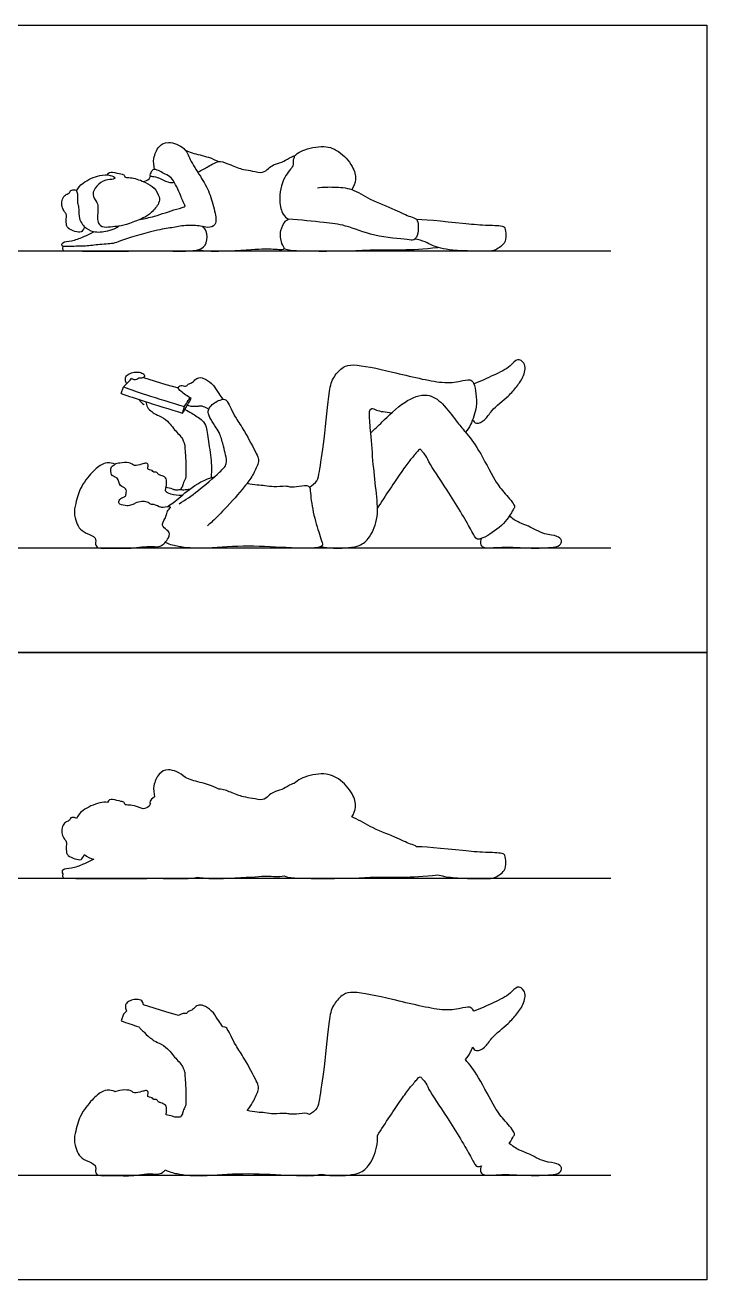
# Model space of a CAD drawing. Header units: millimetres. Extents: x 0 to 18.9, y 0.1 to 18.6.
# Drawn here: x 15.214 to 17.367, y 0.515 to 4.477 of the extents above; entities that cross this region are included whole.
import ezdxf

# ---------------------------------------------------------------- set-up
doc = ezdxf.new("R2010")
doc.units = ezdxf.units.MM
for name, color, linetype, true_color in [('AG-DIAGRAM', 7, 'Continuous', 0xfecc66), ('AG-OUTLINE', 7, 'Continuous', 0x8000ff), ('AG-PEOPLE', 7, 'Continuous', 0x66ccff), ('X-VPRT', 6, 'Continuous', 0xff00ff)]:
    doc.layers.add(name, color=color, linetype=linetype, true_color=true_color)

msp = doc.modelspace()

# ---------------------------------------------------------------- linework, layer by layer
at = {"layer": 'AG-DIAGRAM'}
for p, q in [((17.0638, 3.7634), (10.9654, 3.7634)), ((17.0638, 2.8252), (10.9654, 2.8252)), ((17.0638, 1.7822), (10.9654, 1.7822)), ((17.0638, 0.844), (10.9654, 0.844))]:
    msp.add_line(p, q, dxfattribs=at)
at = {"layer": 'AG-OUTLINE'}
for points in [[(15.524, 1.3534), (15.5168, 1.3329)], [(15.5346, 1.364), (15.524, 1.3534)], [(15.6977, 1.3501), (15.6586, 1.3612), (15.5872, 1.3832)]]:
    msp.add_lwpolyline(points, dxfattribs=at)
for points, knots in [([(15.7198, 2.1007), (15.7029, 2.1171), (15.6657, 2.1318), (15.6341, 2.1146), (15.6173, 2.0752), (15.6198, 2.0516), (15.6228, 2.0404)], [-1.456573, -1.456573, -1.456573, -1.456573, -1.037842, -0.708822, -0.342273, 0, 0, 0, 0]), ([(15.8251, 2.0648), (15.8146, 2.0699), (15.7949, 2.0798), (15.7405, 2.0914), (15.7269, 2.0978), (15.7198, 2.1007)], [-0.998599, -0.998599, -0.998599, -0.998599, -0.6711346, -0.2655691, 0, 0, 0, 0]), ([(16.2453, 1.9765), (16.2517, 1.9859), (16.2619, 2.009), (16.2497, 2.0523), (16.2058, 2.1018), (16.1515, 2.119), (16.0829, 2.0996), (16.0702, 2.0878), (16.064, 2.0823)], [-2.274669, -2.274669, -2.274669, -2.274669, -1.950515, -1.589051, -1.147418, -0.730015, -0.276701, 0, 0, 0, 0]), ([(16.064, 2.0823), (16.0625, 2.0839), (16.0461, 2.0752), (16.0255, 2.0621), (15.9974, 2.056), (15.9822, 2.0434), (15.9643, 2.0266), (15.9313, 2.0364), (15.9033, 2.0386), (15.8634, 2.0538), (15.8404, 2.0645), (15.8251, 2.0648)], [-8.119113, -8.119113, -8.119113, -8.119113, -7.890108, -7.588101, -7.288469, -7.035672, -6.7681, -6.448172, -6.139424, -5.765765, -5.434544, -5.434544, -5.434544, -5.434544]), ([(15.4742, 2.0227), (15.4666, 2.0235), (15.4447, 2.022), (15.3934, 2.0002), (15.3818, 1.9815), (15.3763, 1.9722)], [-0.9692569, -0.9692569, -0.9692569, -0.9692569, -0.7350314, -0.3141537, 0, 0, 0, 0]), ([(15.5863, 2.0023), (15.5746, 2.0072), (15.5513, 2.0151), (15.5352, 2.0137), (15.5274, 2.0162), (15.5279, 2.024), (15.5149, 2.0255), (15.4917, 2.0326), (15.4768, 2.0318), (15.4742, 2.0227)], [-1.633267, -1.633267, -1.633267, -1.633267, -1.300494, -1.047406, -0.895372, -0.75323, -0.552768, -0.238722, 0, 0, 0, 0]), ([(15.6228, 2.0404), (15.6128, 2.0344), (15.6088, 2.0271), (15.6074, 2.0203), (15.6091, 2.0191), (15.6094, 2.019)], [2.6529963, 2.6529963, 2.6529963, 2.6529963, 2.9329064, 3.1393858, 3.1692635, 3.1692635, 3.1692635, 3.1692635]), ([(15.6094, 2.019), (15.6085, 2.016), (15.6067, 2.0092), (15.5931, 2.0026), (15.5863, 2.0023)], [-0.4215633, -0.4215633, -0.4215633, -0.4215633, -0.2511383, 0, 0, 0, 0]), ([(15.3763, 1.9722), (15.3665, 1.9761), (15.357, 1.9758), (15.3558, 1.967), (15.3465, 1.9624), (15.3339, 1.9554), (15.3294, 1.938), (15.3295, 1.9228), (15.3378, 1.9062), (15.3455, 1.8987), (15.3429, 1.8843), (15.3438, 1.8635), (15.3491, 1.8532), (15.3704, 1.844), (15.3916, 1.839), (15.3958, 1.8485), (15.4015, 1.8579)], [1.583231, 1.583231, 1.583231, 1.583231, 1.792485, 1.95455, 2.144264, 2.372558, 2.622588, 2.863371, 3.12223, 3.312756, 3.539097, 3.816531, 4.016332, 4.309453, 4.579171, 4.788568, 4.788568, 4.788568, 4.788568]), ([(16.4503, 1.882), (16.4455, 1.8872), (16.4281, 1.8902), (16.3804, 1.9151), (16.3027, 1.9434), (16.2647, 1.9698), (16.2453, 1.9765)], [-2.448132, -2.448132, -2.448132, -2.448132, -2.195287, -1.785656, -1.269881, -0.815646, -0.815646, -0.815646, -0.815646]), ([(16.517, 1.794), (16.5293, 1.7904), (16.5746, 1.7811), (16.6781, 1.7827), (16.6947, 1.7824), (16.7321, 1.8055), (16.7321, 1.8316), (16.7312, 1.8564), (16.7192, 1.8637), (16.66, 1.8639), (16.58, 1.8721), (16.455, 1.8849), (16.4503, 1.882)], [-4.180876, -4.180876, -4.180876, -4.180876, -3.876855, -3.294598, -3.057486, -2.716405, -2.434642, -2.171729, -1.990006, -1.575093, -1.06402, 0, 0, 0, 0]), ([(15.4309, 1.8429), (15.42, 1.837), (15.3974, 1.8269), (15.362, 1.8131), (15.3318, 1.8132), (15.3289, 1.8014), (15.3333, 1.7973)], [-8.498523, -8.498523, -8.498523, -8.498523, -8.143632, -7.779429, -7.475408, -7.292932, -7.292932, -7.292932, -7.292932]), ([(15.4015, 1.8579), (15.4098, 1.8512), (15.4192, 1.8455), (15.4306, 1.843), (15.4309, 1.8429)], [-5.1204568, -5.1204568, -5.1204568, -5.1204568, -4.8064181, -4.7974808, -4.7974808, -4.7974808, -4.7974808]), ([(15.3333, 1.7973), (15.3298, 1.7837), (15.3474, 1.7825), (15.5298, 1.7819), (15.6547, 1.7836), (15.7357, 1.7809), (15.7578, 1.7862)], [0, 0, 0, 0, 0.26172, 1.089178, 1.850438, 2.420744, 2.420744, 2.420744, 2.420744]), ([(15.7578, 1.7862), (15.775, 1.7843), (15.8058, 1.7796), (15.9431, 1.7875), (15.9753, 1.7911), (16.014, 1.7874), (16.0322, 1.7902)], [0, 0, 0, 0, 0.437963, 1.134759, 1.514446, 1.921373, 1.921373, 1.921373, 1.921373]), ([(16.0322, 1.7902), (16.0473, 1.7848), (16.081, 1.7823), (16.264, 1.7819), (16.3193, 1.7888), (16.4292, 1.7839), (16.517, 1.794)], [0, 0, 0, 0, 0.365998, 1.171009, 1.661466, 2.245136, 2.245136, 2.245136, 2.245136]), ([(16.6272, 1.2492), (16.6303, 1.2448), (16.6388, 1.2331), (16.6696, 1.2492), (16.6854, 1.2804), (16.7411, 1.3236), (16.7662, 1.3538), (16.7916, 1.387), (16.7963, 1.4299), (16.7663, 1.4451), (16.7465, 1.4153), (16.6927, 1.3896), (16.6526, 1.3712), (16.6311, 1.3635)], [0, 0, 0, 0, 0.23389, 0.540696, 0.893253, 1.37551, 1.747274, 2.120671, 2.480003, 2.75805, 3.075794, 3.52485, 4.006144, 4.006144, 4.006144, 4.006144]), ([(15.5872, 1.3832), (15.5855, 1.3962), (15.5748, 1.4006), (15.5583, 1.4007), (15.5421, 1.3954), (15.5304, 1.3864), (15.5298, 1.3751), (15.5325, 1.3674), (15.5346, 1.364)], [-1.544408, -1.544408, -1.544408, -1.544408, -1.280897, -0.998737, -0.713599, -0.459981, -0.238687, 0, 0, 0, 0]), ([(16.6311, 1.3635), (16.6275, 1.3709), (16.6182, 1.3794), (16.585, 1.3696), (16.5258, 1.3622), (16.3774, 1.4008), (16.2549, 1.4267), (16.2183, 1.4191), (16.1862, 1.3847), (16.1711, 1.3367), (16.1611, 1.189), (16.1435, 1.0894), (16.1389, 1.0566), (16.1209, 1.0417), (16.1116, 1.0372)], [-5.465845, -5.465845, -5.465845, -5.465845, -5.231469, -4.912041, -4.466848, -3.730388, -3.077521, -2.740657, -2.366585, -1.954262, -1.235981, -0.64343, -0.324428, 0, 0, 0, 0]), ([(15.8384, 1.314), (15.8339, 1.3201), (15.8244, 1.3321), (15.8102, 1.359), (15.7847, 1.3793), (15.7628, 1.3852), (15.7497, 1.3758), (15.7409, 1.3658), (15.7285, 1.3631), (15.7217, 1.3521), (15.711, 1.3583), (15.6977, 1.3501)], [-3.257257, -3.257257, -3.257257, -3.257257, -2.944866, -2.583171, -2.207456, -1.907911, -1.656336, -1.418137, -1.189297, -0.977985, -0.726966, -0.726966, -0.726966, -0.726966]), ([(15.5734, 1.3135), (15.5754, 1.3105), (15.5799, 1.3048), (15.5866, 1.2995), (15.5901, 1.2973)], [0, 0, 0, 0, 0.1905406, 0.3970339, 0.3970339, 0.3970339, 0.3970339]), ([(15.9153, 1.0495), (15.9218, 1.0581), (15.934, 1.076), (15.9496, 1.1088), (15.9528, 1.1253), (15.9428, 1.1451), (15.9076, 1.2141), (15.8799, 1.2528), (15.8647, 1.2833), (15.853, 1.3064), (15.8479, 1.3132), (15.8384, 1.314)], [-7.114014, -7.114014, -7.114014, -7.114014, -6.83177, -6.457354, -6.22561, -5.95444, -5.425646, -4.999312, -4.652529, -4.350205, -4.154261, -4.154261, -4.154261, -4.154261]), ([(15.5901, 1.2973), (15.599, 1.2845), (15.6118, 1.2783), (15.6208, 1.268), (15.6447, 1.2606), (15.6697, 1.24), (15.6811, 1.2222), (15.7099, 1.1936), (15.7133, 1.1814), (15.7182, 1.1725), (15.718, 1.1566), (15.7216, 1.13), (15.7209, 1.0858), (15.722, 1.0655), (15.7123, 1.048), (15.7119, 1.0409), (15.7082, 1.0351), (15.7046, 1.0291)], [0.262912, 0.262912, 0.262912, 0.262912, 0.536202, 0.768906, 1.079542, 1.431848, 1.735156, 2.129509, 2.351417, 2.541578, 2.783536, 3.117134, 3.536474, 3.826707, 4.095174, 4.258904, 4.473561, 4.473561, 4.473561, 4.473561]), ([(16.6045, 1.2106), (16.6107, 1.218), (16.6178, 1.2269), (16.6252, 1.2439), (16.6272, 1.2492)], [-6.9166674, -6.9166674, -6.9166674, -6.9166674, -6.6032411, -6.4722046, -6.4722046, -6.4722046, -6.4722046]), ([(16.7432, 0.9456), (16.7493, 0.9549), (16.7571, 0.9694), (16.7633, 0.9783), (16.7277, 1.0193), (16.6962, 1.056), (16.648, 1.157), (16.6168, 1.1957), (16.6045, 1.2106)], [-5.093541, -5.093541, -5.093541, -5.093541, -4.841802, -4.666607, -4.253065, -3.835409, -3.270386, -2.787481, -2.787481, -2.787481, -2.787481]), ([(16.3269, 0.9705), (16.3504, 1.0089), (16.4004, 1.0821), (16.4265, 1.1191), (16.4497, 1.1449), (16.4614, 1.16), (16.4682, 1.1481), (16.4788, 1.1407), (16.4891, 1.1111), (16.547, 1.0317), (16.6202, 0.9075), (16.6325, 0.8829), (16.6406, 0.8712), (16.6504, 0.8729), (16.6551, 0.8746)], [-10.148813, -10.148813, -10.148813, -10.148813, -9.472543, -9.076571, -8.736428, -8.519301, -8.339932, -8.13601, -7.833673, -7.242224, -6.57603, -6.280207, -6.072642, -5.920516, -5.920516, -5.920516, -5.920516]), ([(15.497, 1.1086), (15.497, 1.1108), (15.4768, 1.1157), (15.4529, 1.1097), (15.4183, 1.0783), (15.3812, 1.0269), (15.3754, 0.9914), (15.3701, 0.9688), (15.3686, 0.9529), (15.3751, 0.9206), (15.39, 0.8947), (15.4408, 0.88), (15.434, 0.8557), (15.4446, 0.841), (15.4865, 0.8465), (15.547, 0.8407), (15.6105, 0.8541), (15.6388, 0.8449), (15.6541, 0.8597), (15.6564, 0.8624)], [0.376519, 0.376519, 0.376519, 0.376519, 0.619604, 0.914546, 1.301372, 1.760847, 2.179734, 2.179734, 2.179734, 2.492662, 3.13378, 3.450823, 3.690428, 3.918071, 4.31619, 4.779334, 5.231004, 5.554964, 5.618834, 5.618834, 5.618834, 5.618834]), ([(15.659, 1.0364), (15.6599, 1.0408), (15.661, 1.0503), (15.6597, 1.0686), (15.6427, 1.0737), (15.6347, 1.0763), (15.6284, 1.0865), (15.6193, 1.082), (15.6153, 1.0908), (15.6064, 1.091), (15.6008, 1.0937), (15.6019, 1.0998), (15.6028, 1.1068), (15.6, 1.1122), (15.5929, 1.1128), (15.582, 1.109), (15.5593, 1.1031), (15.552, 1.1095), (15.5419, 1.1155), (15.512, 1.114), (15.5021, 1.1106), (15.497, 1.1086)], [0.811905, 0.811905, 0.811905, 0.811905, 1.017495, 1.255823, 1.485083, 1.657588, 1.841041, 1.99934, 2.159625, 2.329105, 2.462312, 2.597842, 2.753905, 2.886141, 3.027583, 3.231956, 3.507542, 3.677104, 3.871082, 4.183858, 4.420129, 4.420129, 4.420129, 4.420129]), ([(15.7046, 1.0291), (15.6964, 1.029), (15.6884, 1.0275), (15.6782, 1.0325), (15.6655, 1.0351), (15.659, 1.0364)], [-0.716777, -0.716777, -0.716777, -0.716777, -0.4970845, -0.2844721, 0, 0, 0, 0]), ([(16.1116, 1.0372), (16.1033, 1.0436), (16.0789, 1.0385), (16.0502, 1.0371), (16.0357, 1.0422), (15.9978, 1.0373), (15.9717, 1.0438), (15.9375, 1.0438), (15.9153, 1.0495)], [-4.531536, -4.531536, -4.531536, -4.531536, -4.200214, -3.868748, -3.629471, -3.264152, -2.937226, -2.499948, -2.499948, -2.499948, -2.499948]), ([(16.1486, 0.849), (16.1614, 0.8464), (16.1861, 0.8422), (16.2656, 0.8459), (16.3005, 0.8719), (16.3249, 0.922), (16.327, 0.9581), (16.3269, 0.9705)], [0, 0, 0, 0, 0.364043, 0.870033, 1.246896, 1.716616, 1.95408, 1.95408, 1.95408, 1.95408]), ([(16.6551, 0.8746), (16.6524, 0.8699), (16.65, 0.8579), (16.6613, 0.8415), (16.7239, 0.8505), (16.8099, 0.8428), (16.8704, 0.846), (16.903, 0.8496), (16.9114, 0.8697), (16.893, 0.8855), (16.8538, 0.8848), (16.8042, 0.9151), (16.7748, 0.9228), (16.753, 0.9376), (16.7432, 0.9456)], [0, 0, 0, 0, 0.235925, 0.456058, 0.89992, 1.45854, 1.915004, 2.229517, 2.459976, 2.713317, 3.077119, 3.51637, 3.841058, 4.198159, 4.198159, 4.198159, 4.198159]), ([(15.6564, 0.8624), (15.6736, 0.8541), (15.6856, 0.8511), (15.6987, 0.8496), (15.7029, 0.8483), (15.764, 0.8397), (15.8552, 0.8517), (15.984, 0.8499), (16.1018, 0.8413), (16.1423, 0.8461), (16.1486, 0.849)], [-9.011266, -9.011266, -9.011266, -9.011266, -8.639284, -8.639284, -8.639284, -8.561461, -7.909477, -7.2126, -6.534069, -6.231322, -6.231322, -6.231322, -6.231322])]:
    msp.add_open_spline(points, degree=3, knots=knots, dxfattribs=at)
msp.add_open_spline([(15.5168, 1.3329), (15.536, 1.3261), (15.5534, 1.3201), (15.5734, 1.3135)], degree=3, dxfattribs=at)
at = {"layer": 'AG-PEOPLE'}
for points in [[(15.5168, 3.3141), (15.524, 3.3346)], [(15.524, 3.3346), (15.5453, 3.3558), (15.5498, 3.3607)], [(15.5872, 3.3644), (15.6586, 3.3424), (15.6977, 3.3313)], [(15.7109, 3.252), (15.7169, 3.273)]]:
    msp.add_lwpolyline(points, dxfattribs=at)
for points, knots in [([(15.6228, 4.0216), (15.6198, 4.0328), (15.6173, 4.0564), (15.6341, 4.0958), (15.6657, 4.113), (15.7212, 4.0911), (15.7329, 4.0516), (15.7685, 3.9995), (15.7976, 3.9478), (15.8123, 3.8928), (15.8213, 3.8443), (15.7889, 3.8358), (15.768, 3.8439), (15.7197, 3.8459), (15.6748, 3.8364), (15.6256, 3.8302), (15.5134, 3.7964), (15.4937, 3.7864), (15.4415, 3.784), (15.3997, 3.7778), (15.3553, 3.7791), (15.3273, 3.776), (15.3318, 3.7944), (15.362, 3.7943), (15.3974, 3.8081), (15.42, 3.8182), (15.4309, 3.8241)], [0, 0, 0, 0, 0.327223, 0.677654, 0.992206, 1.392525, 1.742779, 2.179374, 2.609901, 3.037081, 3.394993, 3.669345, 3.934496, 4.314352, 4.684881, 5.093108, 5.682973, 5.956896, 6.341144, 6.714265, 7.091725, 7.348593, 7.522645, 7.812629, 8.160017, 8.498523, 8.498523, 8.498523, 8.498523]), ([(15.7198, 4.0819), (15.7269, 4.079), (15.7405, 4.0726), (15.7949, 4.061), (15.8146, 4.0511), (15.8251, 4.046)], [0, 0, 0, 0, 0.2655691, 0.6711346, 0.998599, 0.998599, 0.998599, 0.998599]), ([(16.064, 4.0635), (16.0702, 4.069), (16.0829, 4.0808), (16.1515, 4.1002), (16.2058, 4.083), (16.2497, 4.0335), (16.2619, 3.9902), (16.2517, 3.9671), (16.2453, 3.9577)], [0, 0, 0, 0, 0.276701, 0.730015, 1.147418, 1.589051, 1.950515, 2.274669, 2.274669, 2.274669, 2.274669]), ([(15.759, 4.0128), (15.7726, 4.0196), (15.7908, 4.0293), (15.811, 4.042), (15.832, 4.0496), (15.8634, 4.035), (15.9033, 4.0198), (15.9313, 4.0176), (15.9643, 4.0078), (15.9822, 4.0246), (15.9974, 4.0372), (16.0255, 4.0433), (16.0461, 4.0564), (16.0686, 4.0684), (16.0582, 4.0504), (16.0611, 4.0382), (16.0557, 4.0243), (16.0268, 3.9978), (16.013, 3.9239), (16.026, 3.8789), (16.0392, 3.8685), (16.0453, 3.8643)], [4.659843, 4.659843, 4.659843, 4.659843, 4.992819, 5.257998, 5.506746, 5.828321, 6.191099, 6.490856, 6.801467, 7.061248, 7.306683, 7.597589, 7.890801, 8.113138, 8.306827, 8.555802, 8.555802, 8.931488, 9.412827, 9.781355, 10.042972, 10.042972, 10.042972, 10.042972]), ([(15.3763, 3.9534), (15.3818, 3.9627), (15.3934, 3.9814), (15.4491, 4.0051), (15.4791, 4.0047), (15.5019, 3.9962), (15.4911, 3.9883), (15.4661, 3.9911), (15.439, 3.9705), (15.4222, 3.9425), (15.4419, 3.9167), (15.4448, 3.9004), (15.4411, 3.8676), (15.4442, 3.8503), (15.46, 3.834), (15.5121, 3.8454), (15.5062, 3.8376), (15.4728, 3.8235), (15.4296, 3.8203), (15.4098, 3.8324), (15.4015, 3.8391)], [0, 0, 0, 0, 0.314154, 0.735031, 1.053014, 1.28229, 1.428795, 1.702504, 2.023898, 2.322165, 2.615839, 2.846161, 3.160168, 3.388258, 3.642194, 4.01513, 4.106621, 4.436555, 4.806418, 5.120457, 5.120457, 5.120457, 5.120457]), ([(15.4742, 4.0039), (15.4768, 4.013), (15.4917, 4.0138), (15.5149, 4.0067), (15.5279, 4.0052), (15.5274, 3.9974), (15.5352, 3.9949), (15.5529, 3.9964), (15.595, 3.981), (15.6219, 3.9648), (15.6392, 3.9349), (15.6382, 3.9134), (15.6122, 3.8835), (15.5873, 3.8675), (15.5429, 3.8492), (15.5205, 3.844), (15.5089, 3.8418)], [0, 0, 0, 0, 0.226186, 0.523739, 0.713674, 0.848351, 0.992401, 1.232198, 1.615353, 1.945449, 2.268594, 2.525625, 2.874837, 3.19689, 3.588977, 3.931072, 3.931072, 3.931072, 3.931072]), ([(15.5759, 3.8633), (15.5914, 3.8663), (15.6217, 3.8721), (15.6874, 3.8955), (15.7228, 3.9035), (15.7146, 3.914), (15.7024, 3.946), (15.6779, 3.9978), (15.6576, 4.005), (15.6241, 4.0247), (15.6148, 4.0191), (15.6088, 4.0083), (15.6067, 3.9985), (15.622, 4.0009), (15.6441, 3.9903), (15.6674, 3.979), (15.6797, 3.9797), (15.6847, 3.9808)], [0, 0, 0, 0, 0.381123, 0.856254, 1.151532, 1.300641, 1.632569, 2.046072, 2.311498, 2.643341, 2.806871, 3.003353, 3.148291, 3.335049, 3.615342, 3.91096, 4.07781, 4.07781, 4.07781, 4.07781]), ([(15.5863, 3.9835), (15.5931, 3.9838), (15.6067, 3.9904), (15.6085, 3.9972), (15.6094, 4.0002)], [0, 0, 0, 0, 0.2511383, 0.4215633, 0.4215633, 0.4215633, 0.4215633]), ([(16.1376, 3.9635), (16.1548, 3.9657), (16.1895, 3.9666), (16.2482, 3.9624), (16.3027, 3.9246), (16.3804, 3.8963), (16.4281, 3.8714), (16.4523, 3.8672), (16.4571, 3.8427), (16.4543, 3.8128), (16.4416, 3.795), (16.4174, 3.8017), (16.3135, 3.8079), (16.227, 3.8467), (16.1574, 3.8532), (16.0828, 3.8622), (16.0453, 3.8643)], [0, 0, 0, 0, 0.399666, 0.815646, 1.265418, 1.776126, 2.181732, 2.432092, 2.689844, 2.998445, 3.230604, 3.483098, 4.045725, 4.591382, 5.052516, 5.64062, 5.64062, 5.64062, 5.64062]), ([(15.4015, 3.8391), (15.4011, 3.8422), (15.3899, 3.8515), (15.3826, 3.8736), (15.3842, 3.9011), (15.3784, 3.9151), (15.3793, 3.9284), (15.3796, 3.94), (15.3777, 3.9544), (15.3706, 3.9573), (15.357, 3.957), (15.3558, 3.9482), (15.3465, 3.9436), (15.3339, 3.9366), (15.3294, 3.9192), (15.3295, 3.904), (15.3378, 3.8874), (15.3455, 3.8799), (15.3429, 3.8655), (15.3438, 3.8447), (15.3491, 3.8344), (15.3704, 3.8252), (15.3916, 3.8202), (15.3958, 3.8297), (15.4015, 3.8391)], [0, 0, 0, 0, 0.22291, 0.504067, 0.802674, 1.022137, 1.224822, 1.426291, 1.633826, 1.784671, 1.980775, 2.132655, 2.310446, 2.524393, 2.75871, 2.98436, 3.226952, 3.405504, 3.61762, 3.877619, 4.064864, 4.339563, 4.59233, 4.788568, 4.788568, 4.788568, 4.788568]), ([(15.7578, 3.7674), (15.775, 3.7655), (15.8058, 3.7608), (15.9431, 3.7687), (15.9753, 3.7723), (16.0224, 3.7678), (16.0358, 3.7696), (16.0216, 3.7893), (16.0165, 3.8279), (16.0353, 3.8583), (16.0422, 3.8624), (16.0453, 3.8643)], [0, 0, 0, 0, 0.399271, 1.03451, 1.380654, 1.751631, 1.907621, 2.144614, 2.496856, 2.816269, 3.000324, 3.000324, 3.000324, 3.000324]), ([(16.4503, 3.8632), (16.455, 3.8661), (16.58, 3.8533), (16.66, 3.8451), (16.7192, 3.8449), (16.7312, 3.8376), (16.7321, 3.8128), (16.7321, 3.7867), (16.6947, 3.7636), (16.6781, 3.7639), (16.5602, 3.762), (16.5021, 3.7787), (16.4789, 3.7932), (16.4561, 3.7994), (16.445, 3.8014)], [0, 0, 0, 0, 1.06402, 1.575093, 1.990006, 2.171729, 2.434642, 2.716405, 3.057486, 3.294598, 3.876855, 4.33676, 4.619002, 4.941924, 4.941924, 4.941924, 4.941924]), ([(15.3333, 3.7785), (15.3298, 3.7649), (15.3474, 3.7637), (15.5298, 3.7631), (15.6572, 3.7649), (15.7625, 3.7612), (15.7902, 3.7861), (15.7887, 3.827), (15.7795, 3.8363), (15.7752, 3.8406)], [0, 0, 0, 0, 0.252571, 1.051102, 1.78575, 2.376885, 2.721106, 3.08682, 3.345148, 3.345148, 3.345148, 3.345148]), ([(16.0322, 3.7714), (16.0473, 3.766), (16.081, 3.7635), (16.264, 3.7631), (16.3193, 3.77), (16.4292, 3.7651), (16.517, 3.7752)], [0, 0, 0, 0, 0.365998, 1.171009, 1.661466, 2.245136, 2.245136, 2.245136, 2.245136]), ([(16.6272, 3.2304), (16.6303, 3.226), (16.6388, 3.2143), (16.6696, 3.2304), (16.6854, 3.2616), (16.7411, 3.3048), (16.7662, 3.335), (16.7916, 3.3682), (16.7963, 3.4111), (16.7663, 3.4263), (16.7465, 3.3965), (16.6927, 3.3708), (16.6526, 3.3524), (16.6311, 3.3447)], [0, 0, 0, 0, 0.23389, 0.540696, 0.893253, 1.37551, 1.747274, 2.120671, 2.480003, 2.75805, 3.075794, 3.52485, 4.006144, 4.006144, 4.006144, 4.006144]), ([(15.5346, 3.3452), (15.5325, 3.3486), (15.5298, 3.3563), (15.5304, 3.3676), (15.5421, 3.3766), (15.5583, 3.3819), (15.5748, 3.3818), (15.589, 3.3759), (15.5925, 3.3669), (15.5815, 3.3607), (15.5717, 3.3642), (15.5675, 3.3546), (15.5545, 3.3576), (15.5498, 3.3607)], [0, 0, 0, 0, 0.201437, 0.388196, 0.602235, 0.842874, 1.081, 1.303388, 1.457256, 1.644604, 1.819588, 1.980386, 2.219666, 2.219666, 2.219666, 2.219666]), ([(16.1116, 3.0184), (16.1209, 3.0229), (16.1389, 3.0378), (16.1435, 3.0706), (16.1611, 3.1702), (16.1711, 3.3179), (16.1862, 3.3659), (16.2183, 3.4003), (16.2549, 3.4079), (16.3774, 3.382), (16.5258, 3.3434), (16.585, 3.3508), (16.6182, 3.3606), (16.6333, 3.3469), (16.6381, 3.3109), (16.6419, 3.272), (16.6229, 3.2144), (16.6107, 3.1992), (16.6045, 3.1918)], [0, 0, 0, 0, 0.323149, 0.640893, 1.231107, 1.946555, 2.357252, 2.729849, 3.065384, 3.715677, 4.449232, 4.89267, 5.210839, 5.44429, 5.784451, 6.159725, 6.603241, 6.916667, 6.916667, 6.916667, 6.916667]), ([(15.7384, 3.2989), (15.7327, 3.3019), (15.7218, 3.3084), (15.7059, 3.3198), (15.6964, 3.3307), (15.6986, 3.3362), (15.7065, 3.342), (15.7217, 3.3333), (15.7285, 3.3443), (15.7409, 3.347), (15.7497, 3.357), (15.7628, 3.3664), (15.7847, 3.3605), (15.8102, 3.3402), (15.8244, 3.3133), (15.8339, 3.3013), (15.8384, 3.2952)], [0, 0, 0, 0, 0.254899, 0.517647, 0.726966, 0.852288, 1.020451, 1.242355, 1.429157, 1.631454, 1.842025, 2.06442, 2.329221, 2.661357, 2.9811, 3.257257, 3.257257, 3.257257, 3.257257]), ([(15.5168, 3.3141), (15.5411, 3.3055), (15.5897, 3.2888), (15.6704, 3.2637), (15.7109, 3.252)], [0, 0, 0, 0, 0.510914, 1.165311, 1.165311, 1.165311, 1.165311]), ([(15.5734, 3.2947), (15.5754, 3.2917), (15.5799, 3.286), (15.5866, 3.2807), (15.5901, 3.2785)], [0, 0, 0, 0, 0.1905406, 0.3970339, 0.3970339, 0.3970339, 0.3970339]), ([(15.7002, 2.9653), (15.7204, 2.9783), (15.7583, 3.004), (15.8267, 3.0628), (15.8532, 3.0901), (15.8473, 3.121), (15.8402, 3.1464), (15.8307, 3.1857), (15.8176, 3.2054), (15.7996, 3.2314), (15.7898, 3.2535), (15.7945, 3.2686), (15.8077, 3.2828), (15.8237, 3.2915), (15.8452, 3.2981), (15.853, 3.2876), (15.8647, 3.2645), (15.8799, 3.234), (15.9076, 3.1953), (15.9428, 3.1263), (15.9528, 3.1065), (15.9496, 3.09), (15.9318, 3.0527), (15.9065, 3.0181), (15.8462, 2.9493), (15.8036, 2.9073), (15.7937, 2.8996), (15.7893, 2.8961)], [0, 0, 0, 0, 0.493758, 1.045157, 1.389226, 1.692199, 1.999637, 2.363428, 2.650516, 2.97747, 3.257613, 3.477664, 3.727903, 3.984318, 4.243464, 4.433503, 4.726715, 5.063046, 5.476531, 5.989388, 6.252385, 6.477145, 6.840276, 7.231298, 7.794994, 8.241354, 8.479606, 8.479606, 8.479606, 8.479606]), ([(15.7109, 3.252), (15.7185, 3.2632), (15.731, 3.2842), (15.7365, 3.2951), (15.7384, 3.2989)], [0, 0, 0, 0, 0.3700729, 0.5570387, 0.5570387, 0.5570387, 0.5570387]), ([(15.7169, 3.273), (15.7212, 3.2791), (15.7265, 3.2872), (15.7327, 3.2977), (15.7345, 3.301)], [0, 0, 0, 0, 0.2742299, 0.3924561, 0.3924561, 0.3924561, 0.3924561]), ([(16.3057, 3.1897), (16.3176, 3.2014), (16.3427, 3.2239), (16.408, 3.2909), (16.484, 3.3191), (16.5346, 3.2832), (16.5751, 3.2267), (16.6051, 3.1915), (16.648, 3.1382), (16.6962, 3.0372), (16.7277, 3.0005), (16.7633, 2.9595), (16.756, 2.949), (16.7326, 2.904), (16.679, 2.8663), (16.6429, 2.849), (16.6325, 2.8641), (16.6202, 2.8887), (16.547, 3.0129), (16.4891, 3.0923), (16.4788, 3.1219), (16.4682, 3.1293), (16.4614, 3.1412), (16.4497, 3.1261), (16.4265, 3.1003), (16.4004, 3.0633), (16.3504, 2.9901), (16.3269, 2.9517)], [0, 0, 0, 0, 0.411918, 0.974783, 1.475781, 1.910768, 2.393215, 2.787481, 3.270386, 3.835409, 4.253065, 4.666607, 4.841802, 5.243928, 5.733981, 6.072642, 6.280207, 6.57603, 7.242224, 7.833673, 8.13601, 8.339932, 8.519301, 8.736428, 9.076571, 9.472543, 10.148813, 10.148813, 10.148813, 10.148813]), ([(15.595, 3.2876), (15.599, 3.2657), (15.6118, 3.2595), (15.6208, 3.2492), (15.6447, 3.2418), (15.6697, 3.2212), (15.6811, 3.2034), (15.7099, 3.1748), (15.7133, 3.1626), (15.7182, 3.1537), (15.718, 3.1378), (15.7216, 3.1112), (15.7209, 3.067), (15.722, 3.0467), (15.7123, 3.0292), (15.7119, 3.0221), (15.7082, 3.0163), (15.7046, 3.0103)], [0, 0, 0, 0, 0.290354, 0.537588, 0.86762, 1.241924, 1.564171, 1.983147, 2.218911, 2.420945, 2.678011, 3.032439, 3.477962, 3.786318, 4.071548, 4.245501, 4.473561, 4.473561, 4.473561, 4.473561]), ([(15.7184, 3.2635), (15.7259, 3.2597), (15.7398, 3.2518), (15.7755, 3.2299), (15.7873, 3.2078), (15.7941, 3.1535), (15.8042, 3.087), (15.8022, 3.061), (15.8011, 3.0483)], [0, 0, 0, 0, 0.291688, 0.658627, 0.94303, 1.370902, 1.852207, 2.211885, 2.211885, 2.211885, 2.211885]), ([(15.7265, 3.2769), (15.7314, 3.2752), (15.7415, 3.2728), (15.7609, 3.2734), (15.7727, 3.2767), (15.7939, 3.2647)], [0, 0, 0, 0, 0.368963, 0.788154, 1.157416, 1.157416, 1.157416, 1.157416]), ([(16.1486, 2.8302), (16.1614, 2.8276), (16.1861, 2.8234), (16.2656, 2.8271), (16.3005, 2.8531), (16.3314, 2.9166), (16.3236, 2.9993), (16.3127, 3.0891), (16.3068, 3.1848), (16.3001, 3.2433), (16.3016, 3.2596), (16.3087, 3.2693), (16.3249, 3.2581), (16.3521, 3.2555), (16.3713, 3.2525)], [0, 0, 0, 0, 0.364043, 0.870033, 1.246896, 1.716616, 2.244286, 2.803973, 3.383652, 3.821398, 4.046221, 4.213314, 4.44564, 4.833221, 4.833221, 4.833221, 4.833221]), ([(15.6617, 2.8826), (15.6673, 2.8781), (15.6759, 2.8687), (15.6441, 2.8244), (15.6105, 2.8353), (15.547, 2.8219), (15.4865, 2.8277), (15.4446, 2.8222), (15.434, 2.8369), (15.4408, 2.8612), (15.39, 2.8759), (15.3751, 2.9018), (15.3686, 2.9341), (15.3701, 2.95), (15.3754, 2.9726), (15.3812, 3.0081), (15.4183, 3.0595), (15.4529, 3.0909), (15.4768, 3.0969), (15.5038, 3.0903), (15.4861, 3.085), (15.4839, 3.072), (15.4856, 3.051), (15.5086, 3.0506), (15.5103, 3.0192), (15.5351, 3.0167), (15.533, 2.9973), (15.5305, 2.9868), (15.5185, 2.9863), (15.5069, 2.9733), (15.512, 2.9616), (15.536, 2.9587), (15.5482, 2.9603), (15.5584, 2.9653), (15.5614, 2.9673), (15.5679, 2.9701), (15.5816, 2.9728), (15.5997, 2.9732), (15.6103, 2.9618), (15.62, 2.9648), (15.6429, 2.9533), (15.6481, 2.9534), (15.6821, 2.9586), (15.6628, 2.9455), (15.6607, 2.9319), (15.6561, 2.9188), (15.6421, 2.8958), (15.656, 2.8871), (15.6617, 2.8826)], [-5.996946, -5.996946, -5.996946, -5.996946, -5.775955, -5.554964, -5.231004, -4.779334, -4.31619, -3.918071, -3.690428, -3.450823, -3.13378, -2.492662, -2.179734, -2.179734, -2.179734, -1.760847, -1.301372, -0.914546, -0.619604, -0.376519, -0.195386, 0.015306, 0.258538, 0.49822, 0.790403, 1.043132, 1.274029, 1.45365, 1.640643, 1.867837, 2.046181, 2.318879, 2.552538, 2.697584, 2.697584, 2.697584, 2.964486, 3.206223, 3.416555, 3.59566, 3.87476, 4.04152, 4.320311, 4.518838, 4.74746, 4.95327, 5.174261, 5.395251, 5.395251, 5.395251, 5.395251]), ([(15.709, 2.9916), (15.6973, 2.9908), (15.6758, 2.9953), (15.6546, 3.0027), (15.6593, 3.0169), (15.661, 3.031), (15.6597, 3.0498), (15.6427, 3.0549), (15.6347, 3.0575), (15.6284, 3.0677), (15.6193, 3.0632), (15.6153, 3.072), (15.6064, 3.0722), (15.6008, 3.0749), (15.6019, 3.081), (15.6028, 3.088), (15.6, 3.0934), (15.5929, 3.094), (15.582, 3.0902), (15.5593, 3.0843), (15.552, 3.0907), (15.5419, 3.0967), (15.512, 3.0952), (15.5021, 3.0918), (15.497, 3.0898)], [0, 0, 0, 0, 0.344065, 0.593505, 0.790914, 1.017495, 1.255823, 1.485083, 1.657588, 1.841041, 1.99934, 2.159625, 2.329105, 2.462312, 2.597842, 2.753905, 2.886141, 3.027583, 3.231956, 3.507542, 3.677104, 3.871082, 4.183858, 4.420129, 4.420129, 4.420129, 4.420129]), ([(15.9153, 3.0307), (15.9375, 3.025), (15.9717, 3.025), (15.9978, 3.0185), (16.0357, 3.0234), (16.0502, 3.0183), (16.0789, 3.0197), (16.1141, 3.027), (16.1144, 2.9951), (16.1238, 2.9291), (16.1451, 2.8653), (16.1532, 2.8403), (16.1539, 2.829), (16.1066, 2.8221), (15.984, 2.8311), (15.8552, 2.8329), (15.764, 2.8209), (15.7029, 2.8295), (15.6987, 2.8308), (15.6856, 2.8323), (15.6736, 2.8353), (15.6564, 2.8436)], [2.499948, 2.499948, 2.499948, 2.499948, 2.924539, 3.241981, 3.5967, 3.829036, 4.150885, 4.472594, 4.756698, 5.25459, 5.751761, 6.044864, 6.200531, 6.566184, 7.235919, 7.923761, 8.567292, 8.644106, 8.644106, 8.644106, 9.011266, 9.011266, 9.011266, 9.011266]), ([(15.659, 3.0176), (15.6655, 3.0163), (15.6782, 3.0137), (15.6884, 3.0087), (15.7009, 3.0109), (15.7147, 3.0093), (15.7275, 3.0109), (15.7339, 3.0121)], [0, 0, 0, 0, 0.258415, 0.451552, 0.651121, 0.86935, 1.125509, 1.125509, 1.125509, 1.125509]), ([(15.6619, 2.9553), (15.6677, 2.9596), (15.6898, 2.9731), (15.731, 3.0138), (15.7806, 3.0435), (15.8123, 3.051)], [10.129022, 10.129022, 10.129022, 10.129022, 10.351545, 10.838634, 11.387585, 11.387585, 11.387585, 11.387585]), ([(16.6551, 2.8558), (16.6524, 2.8511), (16.65, 2.8391), (16.6613, 2.8227), (16.7239, 2.8317), (16.8099, 2.824), (16.8704, 2.8272), (16.903, 2.8308), (16.9114, 2.8509), (16.893, 2.8667), (16.8538, 2.866), (16.8042, 2.8963), (16.7748, 2.904), (16.753, 2.9188), (16.7432, 2.9268)], [0, 0, 0, 0, 0.235925, 0.456058, 0.89992, 1.45854, 1.915004, 2.229517, 2.459976, 2.713317, 3.077119, 3.51637, 3.841058, 4.198159, 4.198159, 4.198159, 4.198159])]:
    msp.add_open_spline(points, degree=3, knots=knots, dxfattribs=at)
for points in [[(15.524, 3.3346), (15.5482, 3.3261), (15.5693, 3.3188), (15.5966, 3.31)], [(15.5966, 3.31), (15.6317, 3.2986), (15.6766, 3.2846), (15.7169, 3.273)]]:
    msp.add_open_spline(points, degree=3, dxfattribs=at)
at = {"layer": 'X-VPRT'}
for points in [[(10.6618, 2.4959), (10.6618, 4.4771), (17.3674, 4.4771), (17.3674, 2.4959)], [(10.6618, 0.5147), (10.6618, 2.4959), (17.3674, 2.4959), (17.3674, 0.5147)]]:
    msp.add_lwpolyline(points, close=True, dxfattribs=at)

doc.saveas('drawing.dxf')
